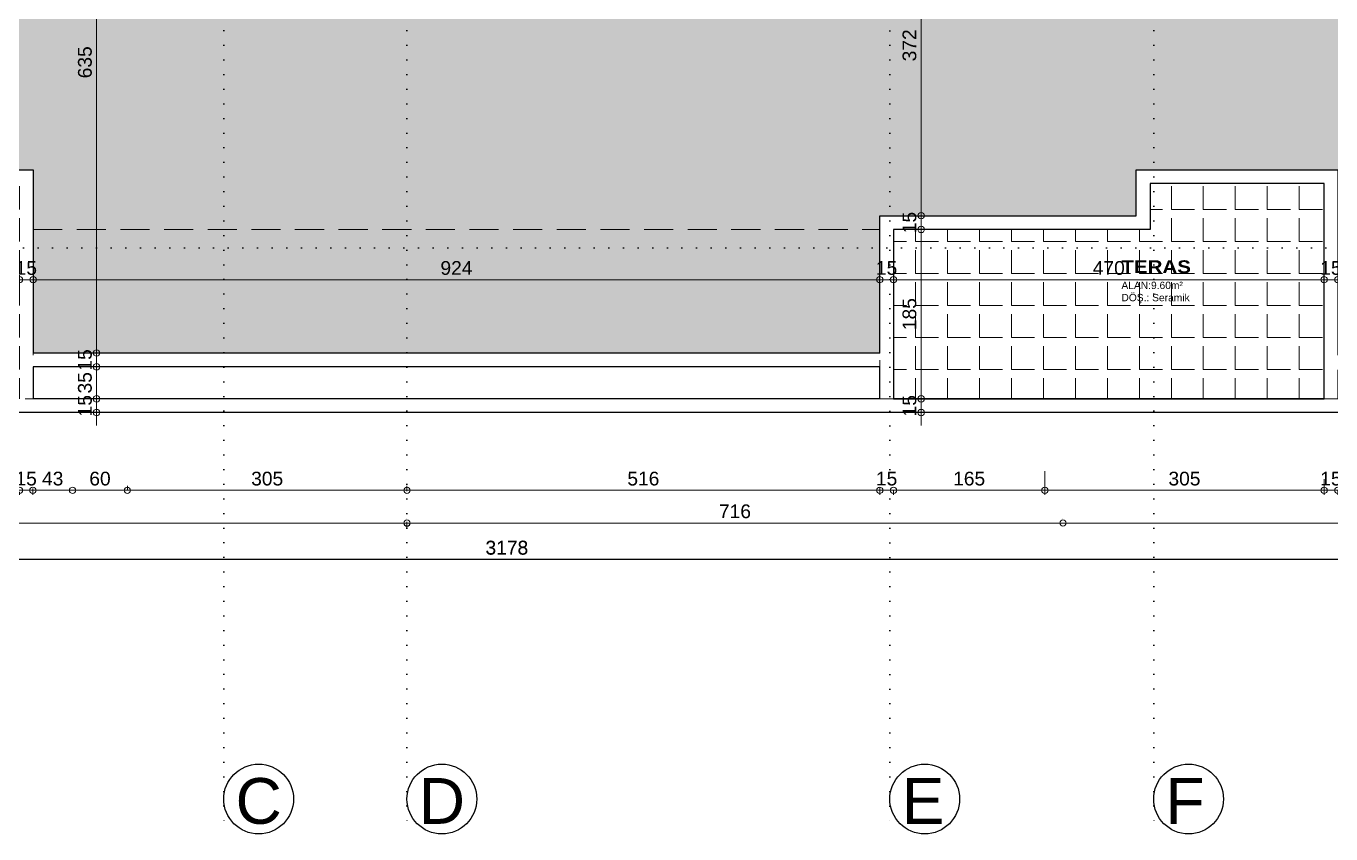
# Model space of a CAD drawing. Header units: millimetres. Extents: x 768 to 14077, y 324 to 18132.
# Drawn here: x 2703 to 4127, y 13515 to 14397 of the extents above; entities that cross this region are included whole.
import ezdxf

# ---------------------------------------------------------------- set-up
doc = ezdxf.new("R2010")
doc.units = ezdxf.units.MM
doc.linetypes.add('DOT2', pattern=[3.175, 0, -3.175])
doc.linetypes.add('HIDDEN', pattern=[9.525, 6.35, -3.175])
doc.layers.add('SEM_AKS', color=161, linetype='Continuous')
for name, color, linetype, lineweight in [('SEM_hidden', 8, 'HIDDEN', 13), ('SEM_IC OLCU', 140, 'Continuous', 13), ('SEM_TARAMA', 253, 'Continuous', 5), ('SEM_TEFRIS', 225, 'Continuous', 9), ('SEM_YAZI2', 53, 'Continuous', 9)]:
    doc.layers.add(name, color=color, linetype=linetype, lineweight=lineweight)
doc.styles.get("Standard").update_dxf_attribs({"font": 'arial.ttf'})
doc.dimstyles.new('1-50-2', dxfattribs={"dimtxt": 15, "dimasz": 7, "dimexe": 5, "dimexo": 5, "dimgap": 5, "dimtad": 1, "dimdec": 0, "dimtxsty": 'Standard', "dimblk": 'ORIGIN', "dimcen": 5, "dimdle": 7, "dimclrd": 256, "dimclre": 256, "dimclrt": 256, "dimadec": 0, "dimazin": 0, "dimtfac": 1, "dimtdec": 0, "dimtix": 1, "dimtmove": 0, "dimatfit": 3, "dimldrblk": 'ORIGIN', "dimfxl": 1, "dimlwd": -1, "dimlwe": -1, "dimarcsym": 0})

# ---------------------------------------------------------------- blocks, each defined once
blk = doc.blocks.new('_Origin')
at = {"color": 0, "linetype": 'ByBlock', "lineweight": -2}
blk.add_line((0, 0), (-1, 0), dxfattribs=at)
blk.add_circle((0, 0), 0.5, dxfattribs=at)
blk = doc.blocks.new('*D345')
at = {"layer": 'Defpoints', "color": 0, "transparency": 16777216}
for p in [(2783.8, 14674.9), (2780, 14039.9), (2780, 14039.9)]:
    blk.add_point(p, dxfattribs=at)
at = {"layer": 'SEM_IC OLCU', "transparency": 16777216}
for p, q in [((2778.8, 14674.9), (2775, 14674.9)), ((2780, 14667.9), (2780, 14046.9))]:
    blk.add_line(p, q, dxfattribs=at)
at = {"layer": 'SEM_IC OLCU', "transparency": 16777216, "xscale": 7, "yscale": 7, "zscale": 7}
for p, rotation in [((2780, 14674.9), 90), ((2780, 14039.9), 270)]:
    blk.add_blockref('_Origin', p, dxfattribs=dict(at, rotation=rotation))
at = {"layer": 'SEM_IC OLCU', "transparency": 16777216, "insert": (2767.3, 14357.4), "char_height": 15, "attachment_point": 5, "rotation": 90}
blk.add_mtext('635', dxfattribs=at)
blk = doc.blocks.new('*D346')
at = {"layer": 'Defpoints', "color": 0, "transparency": 16777216}
for p in [(2780, 14039.9), (2780, 14024.9), (2780, 14024.9)]:
    blk.add_point(p, dxfattribs=at)
at = {"layer": 'SEM_IC OLCU', "transparency": 16777216}
for p, q in [((2780, 14046.9), (2780, 14053.9)), ((2780, 14039.9), (2780, 14024.9)), ((2780, 14017.9), (2780, 14010.9))]:
    blk.add_line(p, q, dxfattribs=at)
at = {"layer": 'SEM_IC OLCU', "transparency": 16777216, "xscale": 7, "yscale": 7, "zscale": 7}
for p, rotation in [((2780, 14039.9), 270), ((2780, 14024.9), 90)]:
    blk.add_blockref('_Origin', p, dxfattribs=dict(at, rotation=rotation))
at = {"layer": 'SEM_IC OLCU', "transparency": 16777216, "insert": (2767.3, 14032.4), "char_height": 15, "attachment_point": 5, "rotation": 90}
blk.add_mtext('15', dxfattribs=at)
blk = doc.blocks.new('*D347')
at = {"layer": 'Defpoints', "color": 0, "transparency": 16777216}
for p in [(2780, 14024.9), (2780, 13989.9), (2780, 13989.9)]:
    blk.add_point(p, dxfattribs=at)
at = {"layer": 'SEM_IC OLCU', "transparency": 16777216}
blk.add_line((2780, 14017.9), (2780, 13996.9), dxfattribs=at)
at = {"layer": 'SEM_IC OLCU', "transparency": 16777216, "xscale": 7, "yscale": 7, "zscale": 7}
for p, rotation in [((2780, 14024.9), 90), ((2780, 13989.9), 270)]:
    blk.add_blockref('_Origin', p, dxfattribs=dict(at, rotation=rotation))
at = {"layer": 'SEM_IC OLCU', "transparency": 16777216, "insert": (2767.3, 14007.4), "char_height": 15, "attachment_point": 5, "rotation": 90}
blk.add_mtext('35', dxfattribs=at)
blk = doc.blocks.new('*D348')
at = {"layer": 'Defpoints', "color": 0, "transparency": 16777216}
for p in [(2780, 13989.9), (2780, 13974.9), (2780, 13974.9)]:
    blk.add_point(p, dxfattribs=at)
at = {"layer": 'SEM_IC OLCU', "transparency": 16777216}
for p, q in [((2780, 13996.9), (2780, 14003.9)), ((2780, 13989.9), (2780, 13974.9)), ((2780, 13967.9), (2780, 13960.9))]:
    blk.add_line(p, q, dxfattribs=at)
at = {"layer": 'SEM_IC OLCU', "transparency": 16777216, "xscale": 7, "yscale": 7, "zscale": 7}
for p, rotation in [((2780, 13989.9), 270), ((2780, 13974.9), 90)]:
    blk.add_blockref('_Origin', p, dxfattribs=dict(at, rotation=rotation))
at = {"layer": 'SEM_IC OLCU', "transparency": 16777216, "insert": (2767.3, 13982.4), "char_height": 15, "attachment_point": 5, "rotation": 90}
blk.add_mtext('15', dxfattribs=at)
blk = doc.blocks.new('*D355')
at = {"layer": 'Defpoints', "color": 0, "transparency": 16777216}
for p in [(3680, 14561.9), (3680, 14189.9), (3680, 14189.9)]:
    blk.add_point(p, dxfattribs=at)
at = {"layer": 'SEM_IC OLCU', "transparency": 16777216}
blk.add_line((3680, 14554.9), (3680, 14196.9), dxfattribs=at)
at = {"layer": 'SEM_IC OLCU', "transparency": 16777216, "xscale": 7, "yscale": 7, "zscale": 7}
for p, rotation in [((3680, 14561.9), 90), ((3680, 14189.9), 270)]:
    blk.add_blockref('_Origin', p, dxfattribs=dict(at, rotation=rotation))
at = {"layer": 'SEM_IC OLCU', "transparency": 16777216, "insert": (3667.3, 14375.9), "char_height": 15, "attachment_point": 5, "rotation": 90}
blk.add_mtext('372', dxfattribs=at)
blk = doc.blocks.new('*D356')
at = {"layer": 'Defpoints', "color": 0, "transparency": 16777216}
for p in [(3680, 14189.9), (3680, 14174.9), (3680, 14174.9)]:
    blk.add_point(p, dxfattribs=at)
at = {"layer": 'SEM_IC OLCU', "transparency": 16777216}
for p, q in [((3680, 14196.9), (3680, 14203.9)), ((3680, 14189.9), (3680, 14174.9)), ((3680, 14167.9), (3680, 14160.9))]:
    blk.add_line(p, q, dxfattribs=at)
at = {"layer": 'SEM_IC OLCU', "transparency": 16777216, "xscale": 7, "yscale": 7, "zscale": 7}
for p, rotation in [((3680, 14189.9), 270), ((3680, 14174.9), 90)]:
    blk.add_blockref('_Origin', p, dxfattribs=dict(at, rotation=rotation))
at = {"layer": 'SEM_IC OLCU', "transparency": 16777216, "insert": (3667.3, 14182.4), "char_height": 15, "attachment_point": 5, "rotation": 90}
blk.add_mtext('15', dxfattribs=at)
blk = doc.blocks.new('*D357')
at = {"layer": 'Defpoints', "color": 0, "transparency": 16777216}
for p in [(3680, 14174.9), (3680, 13989.9), (3690, 13989.9)]:
    blk.add_point(p, dxfattribs=at)
at = {"layer": 'SEM_IC OLCU', "transparency": 16777216}
for p, q in [((3680, 14167.9), (3680, 13996.9)), ((3685, 13989.9), (3675, 13989.9))]:
    blk.add_line(p, q, dxfattribs=at)
at = {"layer": 'SEM_IC OLCU', "transparency": 16777216, "xscale": 7, "yscale": 7, "zscale": 7}
for p, rotation in [((3680, 14174.9), 90), ((3680, 13989.9), 270)]:
    blk.add_blockref('_Origin', p, dxfattribs=dict(at, rotation=rotation))
at = {"layer": 'SEM_IC OLCU', "transparency": 16777216, "insert": (3667.3, 14082.4), "char_height": 15, "attachment_point": 5, "rotation": 90}
blk.add_mtext('185', dxfattribs=at)
blk = doc.blocks.new('*D358')
at = {"layer": 'Defpoints', "color": 0, "transparency": 16777216}
for p in [(3690, 13989.9), (3680, 13974.9), (3680, 13974.9)]:
    blk.add_point(p, dxfattribs=at)
at = {"layer": 'SEM_IC OLCU', "transparency": 16777216}
for p, q in [((3680, 13996.9), (3680, 14003.9)), ((3685, 13989.9), (3675, 13989.9)), ((3680, 13989.9), (3680, 13974.9)), ((3680, 13967.9), (3680, 13960.9))]:
    blk.add_line(p, q, dxfattribs=at)
at = {"layer": 'SEM_IC OLCU', "transparency": 16777216, "xscale": 7, "yscale": 7, "zscale": 7}
for p, rotation in [((3680, 13989.9), 270), ((3680, 13974.9), 90)]:
    blk.add_blockref('_Origin', p, dxfattribs=dict(at, rotation=rotation))
at = {"layer": 'SEM_IC OLCU', "transparency": 16777216, "insert": (3667.3, 13982.4), "char_height": 15, "attachment_point": 5, "rotation": 90}
blk.add_mtext('15', dxfattribs=at)
blk = doc.blocks.new('*D378')
at = {"layer": 'Defpoints', "color": 0, "transparency": 16777216}
for p in [(2710.8, 14120), (2695.8, 14107.9), (2710.8, 14107.4)]:
    blk.add_point(p, dxfattribs=at)
at = {"layer": 'SEM_IC OLCU', "transparency": 16777216}
for p, q in [((2688.8, 14120), (2681.8, 14120)), ((2695.8, 14112.9), (2695.8, 14125)), ((2695.8, 14120), (2710.8, 14120)), ((2710.8, 14112.4), (2710.8, 14125)), ((2717.8, 14120), (2724.8, 14120))]:
    blk.add_line(p, q, dxfattribs=at)
at = {"layer": 'SEM_IC OLCU', "transparency": 16777216, "xscale": 7, "yscale": 7, "zscale": 7}
blk.add_blockref('_Origin', (2695.8, 14120), dxfattribs=at)
at = {"layer": 'SEM_IC OLCU', "transparency": 16777216, "xscale": 7, "yscale": 7, "zscale": 7, "rotation": 180}
blk.add_blockref('_Origin', (2710.8, 14120), dxfattribs=at)
at = {"layer": 'SEM_IC OLCU', "transparency": 16777216, "insert": (2703.3, 14132.7), "char_height": 15, "attachment_point": 5}
blk.add_mtext('15', dxfattribs=at)
blk = doc.blocks.new('*D379')
at = {"layer": 'Defpoints', "color": 0, "transparency": 16777216}
for p in [(3634.8, 14120), (2710.8, 14107.4), (3634.8, 14039.9)]:
    blk.add_point(p, dxfattribs=at)
at = {"layer": 'SEM_IC OLCU', "transparency": 16777216}
for p, q in [((2710.8, 14112.4), (2710.8, 14125)), ((2717.8, 14120), (3627.8, 14120)), ((3634.8, 14044.9), (3634.8, 14125))]:
    blk.add_line(p, q, dxfattribs=at)
at = {"layer": 'SEM_IC OLCU', "transparency": 16777216, "xscale": 7, "yscale": 7, "zscale": 7, "rotation": 180}
blk.add_blockref('_Origin', (2710.8, 14120), dxfattribs=at)
at = {"layer": 'SEM_IC OLCU', "transparency": 16777216, "xscale": 7, "yscale": 7, "zscale": 7}
blk.add_blockref('_Origin', (3634.8, 14120), dxfattribs=at)
at = {"layer": 'SEM_IC OLCU', "transparency": 16777216, "insert": (3172.8, 14132.7), "char_height": 15, "attachment_point": 5}
blk.add_mtext('924', dxfattribs=at)
blk = doc.blocks.new('*D380')
at = {"layer": 'Defpoints', "color": 0, "transparency": 16777216}
for p in [(3649.8, 14120), (3649.8, 14082.4), (3634.8, 14039.9)]:
    blk.add_point(p, dxfattribs=at)
at = {"layer": 'SEM_IC OLCU', "transparency": 16777216}
for p, q in [((3627.8, 14120), (3620.8, 14120)), ((3634.8, 14044.9), (3634.8, 14125)), ((3634.8, 14120), (3649.8, 14120)), ((3649.8, 14087.4), (3649.8, 14125)), ((3656.8, 14120), (3663.8, 14120))]:
    blk.add_line(p, q, dxfattribs=at)
at = {"layer": 'SEM_IC OLCU', "transparency": 16777216, "xscale": 7, "yscale": 7, "zscale": 7}
blk.add_blockref('_Origin', (3634.8, 14120), dxfattribs=at)
at = {"layer": 'SEM_IC OLCU', "transparency": 16777216, "xscale": 7, "yscale": 7, "zscale": 7, "rotation": 180}
blk.add_blockref('_Origin', (3649.8, 14120), dxfattribs=at)
at = {"layer": 'SEM_IC OLCU', "transparency": 16777216, "insert": (3642.3, 14132.7), "char_height": 15, "attachment_point": 5}
blk.add_mtext('15', dxfattribs=at)
blk = doc.blocks.new('*D381')
at = {"layer": 'Defpoints', "color": 0, "transparency": 16777216}
for p in [(4119.8, 14120), (3649.8, 14082.4), (4119.8, 14080)]:
    blk.add_point(p, dxfattribs=at)
at = {"layer": 'SEM_IC OLCU', "transparency": 16777216}
for p, q in [((3649.8, 14087.4), (3649.8, 14125)), ((3656.8, 14120), (4112.8, 14120)), ((4119.8, 14085), (4119.8, 14125))]:
    blk.add_line(p, q, dxfattribs=at)
at = {"layer": 'SEM_IC OLCU', "transparency": 16777216, "xscale": 7, "yscale": 7, "zscale": 7, "rotation": 180}
blk.add_blockref('_Origin', (3649.8, 14120), dxfattribs=at)
at = {"layer": 'SEM_IC OLCU', "transparency": 16777216, "xscale": 7, "yscale": 7, "zscale": 7}
blk.add_blockref('_Origin', (4119.8, 14120), dxfattribs=at)
at = {"layer": 'SEM_IC OLCU', "transparency": 16777216, "insert": (3884.8, 14132.7), "char_height": 15, "attachment_point": 5}
blk.add_mtext('470', dxfattribs=at)
blk = doc.blocks.new('*D382')
at = {"layer": 'Defpoints', "color": 0, "transparency": 16777216}
for p in [(4134.8, 14120), (4134.8, 14107.4), (4119.8, 14080)]:
    blk.add_point(p, dxfattribs=at)
at = {"layer": 'SEM_IC OLCU', "transparency": 16777216}
for p, q in [((4112.8, 14120), (4105.8, 14120)), ((4119.8, 14085), (4119.8, 14125)), ((4119.8, 14120), (4134.8, 14120)), ((4134.8, 14112.4), (4134.8, 14125)), ((4141.8, 14120), (4148.8, 14120))]:
    blk.add_line(p, q, dxfattribs=at)
at = {"layer": 'SEM_IC OLCU', "transparency": 16777216, "xscale": 7, "yscale": 7, "zscale": 7}
blk.add_blockref('_Origin', (4119.8, 14120), dxfattribs=at)
at = {"layer": 'SEM_IC OLCU', "transparency": 16777216, "xscale": 7, "yscale": 7, "zscale": 7, "rotation": 180}
blk.add_blockref('_Origin', (4134.8, 14120), dxfattribs=at)
at = {"layer": 'SEM_IC OLCU', "transparency": 16777216, "insert": (4127.3, 14132.7), "char_height": 15, "attachment_point": 5}
blk.add_mtext('15', dxfattribs=at)
blk = doc.blocks.new('*D391')
at = {"layer": 'Defpoints', "color": 0, "transparency": 16777216}
for p in [(2695.8, 13893.2), (2710.4, 13897), (2710.4, 13890)]:
    blk.add_point(p, dxfattribs=at)
at = {"layer": 'SEM_IC OLCU', "transparency": 16777216}
for p, q in [((2688.8, 13890), (2681.8, 13890)), ((2695.8, 13890), (2710.4, 13890)), ((2695.8, 13888.2), (2695.8, 13885)), ((2710.4, 13892), (2710.4, 13885)), ((2717.4, 13890), (2724.4, 13890))]:
    blk.add_line(p, q, dxfattribs=at)
at = {"layer": 'SEM_IC OLCU', "transparency": 16777216, "xscale": 7, "yscale": 7, "zscale": 7}
blk.add_blockref('_Origin', (2695.8, 13890), dxfattribs=at)
at = {"layer": 'SEM_IC OLCU', "transparency": 16777216, "xscale": 7, "yscale": 7, "zscale": 7, "rotation": 180}
blk.add_blockref('_Origin', (2710.4, 13890), dxfattribs=at)
at = {"layer": 'SEM_IC OLCU', "transparency": 16777216, "insert": (2703.1, 13902.7), "char_height": 15, "attachment_point": 5}
blk.add_mtext('15', dxfattribs=at)
blk = doc.blocks.new('*D392')
at = {"layer": 'Defpoints', "color": 0, "transparency": 16777216}
for p in [(2710.4, 13897), (2753.8, 13890), (2753.8, 13890)]:
    blk.add_point(p, dxfattribs=at)
at = {"layer": 'SEM_IC OLCU', "transparency": 16777216}
for p, q in [((2710.4, 13892), (2710.4, 13885)), ((2717.4, 13890), (2746.8, 13890))]:
    blk.add_line(p, q, dxfattribs=at)
at = {"layer": 'SEM_IC OLCU', "transparency": 16777216, "xscale": 7, "yscale": 7, "zscale": 7, "rotation": 180}
blk.add_blockref('_Origin', (2710.4, 13890), dxfattribs=at)
at = {"layer": 'SEM_IC OLCU', "transparency": 16777216, "xscale": 7, "yscale": 7, "zscale": 7}
blk.add_blockref('_Origin', (2753.8, 13890), dxfattribs=at)
at = {"layer": 'SEM_IC OLCU', "transparency": 16777216, "insert": (2732.1, 13902.7), "char_height": 15, "attachment_point": 5}
blk.add_mtext('43', dxfattribs=at)
blk = doc.blocks.new('*D393')
at = {"layer": 'Defpoints', "color": 0, "transparency": 16777216}
for p in [(2753.8, 13890), (2813.6, 13890), (2813.6, 13885.9)]:
    blk.add_point(p, dxfattribs=at)
at = {"layer": 'SEM_IC OLCU', "transparency": 16777216}
for p, q in [((2760.8, 13890), (2806.6, 13890)), ((2813.6, 13890.9), (2813.6, 13895))]:
    blk.add_line(p, q, dxfattribs=at)
at = {"layer": 'SEM_IC OLCU', "transparency": 16777216, "xscale": 7, "yscale": 7, "zscale": 7, "rotation": 180}
blk.add_blockref('_Origin', (2753.8, 13890), dxfattribs=at)
at = {"layer": 'SEM_IC OLCU', "transparency": 16777216, "xscale": 7, "yscale": 7, "zscale": 7}
blk.add_blockref('_Origin', (2813.6, 13890), dxfattribs=at)
at = {"layer": 'SEM_IC OLCU', "transparency": 16777216, "insert": (2783.7, 13902.7), "char_height": 15, "attachment_point": 5}
blk.add_mtext('60', dxfattribs=at)
blk = doc.blocks.new('*D394')
at = {"layer": 'Defpoints', "color": 0, "transparency": 16777216}
for p in [(2813.6, 13885.9), (3118.8, 13890), (3118.8, 13884.2)]:
    blk.add_point(p, dxfattribs=at)
at = {"layer": 'SEM_IC OLCU', "transparency": 16777216}
for p, q in [((2813.6, 13890.9), (2813.6, 13895)), ((2820.6, 13890), (3111.8, 13890)), ((3118.8, 13889.2), (3118.8, 13895))]:
    blk.add_line(p, q, dxfattribs=at)
at = {"layer": 'SEM_IC OLCU', "transparency": 16777216, "xscale": 7, "yscale": 7, "zscale": 7, "rotation": 180}
blk.add_blockref('_Origin', (2813.6, 13890), dxfattribs=at)
at = {"layer": 'SEM_IC OLCU', "transparency": 16777216, "xscale": 7, "yscale": 7, "zscale": 7}
blk.add_blockref('_Origin', (3118.8, 13890), dxfattribs=at)
at = {"layer": 'SEM_IC OLCU', "transparency": 16777216, "insert": (2966.2, 13902.7), "char_height": 15, "attachment_point": 5}
blk.add_mtext('305', dxfattribs=at)
blk = doc.blocks.new('*D395')
at = {"layer": 'Defpoints', "color": 0, "transparency": 16777216}
for p in [(3634.8, 13897.7), (3634.8, 13890), (3118.8, 13884.2)]:
    blk.add_point(p, dxfattribs=at)
at = {"layer": 'SEM_IC OLCU', "transparency": 16777216}
for p, q in [((3118.8, 13889.2), (3118.8, 13895)), ((3125.8, 13890), (3627.8, 13890)), ((3634.8, 13892.7), (3634.8, 13885))]:
    blk.add_line(p, q, dxfattribs=at)
at = {"layer": 'SEM_IC OLCU', "transparency": 16777216, "xscale": 7, "yscale": 7, "zscale": 7, "rotation": 180}
blk.add_blockref('_Origin', (3118.8, 13890), dxfattribs=at)
at = {"layer": 'SEM_IC OLCU', "transparency": 16777216, "xscale": 7, "yscale": 7, "zscale": 7}
blk.add_blockref('_Origin', (3634.8, 13890), dxfattribs=at)
at = {"layer": 'SEM_IC OLCU', "transparency": 16777216, "insert": (3376.8, 13902.7), "char_height": 15, "attachment_point": 5}
blk.add_mtext('516', dxfattribs=at)
blk = doc.blocks.new('*D396')
at = {"layer": 'Defpoints', "color": 0, "transparency": 16777216}
for p in [(3634.8, 13897.7), (3649.8, 13895), (3649.8, 13890)]:
    blk.add_point(p, dxfattribs=at)
at = {"layer": 'SEM_IC OLCU', "transparency": 16777216}
for p, q in [((3627.8, 13890), (3620.8, 13890)), ((3634.8, 13892.7), (3634.8, 13885)), ((3634.8, 13890), (3649.8, 13890)), ((3649.8, 13890), (3649.8, 13885)), ((3656.8, 13890), (3663.8, 13890))]:
    blk.add_line(p, q, dxfattribs=at)
at = {"layer": 'SEM_IC OLCU', "transparency": 16777216, "xscale": 7, "yscale": 7, "zscale": 7}
blk.add_blockref('_Origin', (3634.8, 13890), dxfattribs=at)
at = {"layer": 'SEM_IC OLCU', "transparency": 16777216, "xscale": 7, "yscale": 7, "zscale": 7, "rotation": 180}
blk.add_blockref('_Origin', (3649.8, 13890), dxfattribs=at)
at = {"layer": 'SEM_IC OLCU', "transparency": 16777216, "insert": (3642.3, 13902.7), "char_height": 15, "attachment_point": 5}
blk.add_mtext('15', dxfattribs=at)
blk = doc.blocks.new('*D397')
at = {"layer": 'Defpoints', "color": 0, "transparency": 16777216}
for p in [(3815, 13915.9), (3649.8, 13895), (3815, 13890)]:
    blk.add_point(p, dxfattribs=at)
at = {"layer": 'SEM_IC OLCU', "transparency": 16777216}
for p, q in [((3815, 13910.9), (3815, 13885)), ((3649.8, 13890), (3649.8, 13885)), ((3656.8, 13890), (3808, 13890))]:
    blk.add_line(p, q, dxfattribs=at)
at = {"layer": 'SEM_IC OLCU', "transparency": 16777216, "xscale": 7, "yscale": 7, "zscale": 7, "rotation": 180}
blk.add_blockref('_Origin', (3649.8, 13890), dxfattribs=at)
at = {"layer": 'SEM_IC OLCU', "transparency": 16777216, "xscale": 7, "yscale": 7, "zscale": 7}
blk.add_blockref('_Origin', (3815, 13890), dxfattribs=at)
at = {"layer": 'SEM_IC OLCU', "transparency": 16777216, "insert": (3732.4, 13902.7), "char_height": 15, "attachment_point": 5}
blk.add_mtext('165', dxfattribs=at)
blk = doc.blocks.new('*D398')
at = {"layer": 'Defpoints', "color": 0, "transparency": 16777216}
for p in [(3815, 13915.9), (4119.8, 13907.3), (4119.8, 13890)]:
    blk.add_point(p, dxfattribs=at)
at = {"layer": 'SEM_IC OLCU', "transparency": 16777216}
for p, q in [((3815, 13910.9), (3815, 13885)), ((4119.8, 13902.3), (4119.8, 13885)), ((3822, 13890), (4112.8, 13890))]:
    blk.add_line(p, q, dxfattribs=at)
at = {"layer": 'SEM_IC OLCU', "transparency": 16777216, "xscale": 7, "yscale": 7, "zscale": 7, "rotation": 180}
blk.add_blockref('_Origin', (3815, 13890), dxfattribs=at)
at = {"layer": 'SEM_IC OLCU', "transparency": 16777216, "xscale": 7, "yscale": 7, "zscale": 7}
blk.add_blockref('_Origin', (4119.8, 13890), dxfattribs=at)
at = {"layer": 'SEM_IC OLCU', "transparency": 16777216, "insert": (3967.4, 13902.7), "char_height": 15, "attachment_point": 5}
blk.add_mtext('305', dxfattribs=at)
blk = doc.blocks.new('*D399')
at = {"layer": 'Defpoints', "color": 0, "transparency": 16777216}
for p in [(4119.8, 13907.3), (4134.8, 13895), (4134.8, 13890)]:
    blk.add_point(p, dxfattribs=at)
at = {"layer": 'SEM_IC OLCU', "transparency": 16777216}
for p, q in [((4119.8, 13902.3), (4119.8, 13885)), ((4112.8, 13890), (4105.8, 13890)), ((4119.8, 13890), (4134.8, 13890)), ((4134.8, 13890), (4134.8, 13885)), ((4141.8, 13890), (4148.8, 13890))]:
    blk.add_line(p, q, dxfattribs=at)
at = {"layer": 'SEM_IC OLCU', "transparency": 16777216, "xscale": 7, "yscale": 7, "zscale": 7}
blk.add_blockref('_Origin', (4119.8, 13890), dxfattribs=at)
at = {"layer": 'SEM_IC OLCU', "transparency": 16777216, "xscale": 7, "yscale": 7, "zscale": 7, "rotation": 180}
blk.add_blockref('_Origin', (4134.8, 13890), dxfattribs=at)
at = {"layer": 'SEM_IC OLCU', "transparency": 16777216, "insert": (4127.3, 13902.7), "char_height": 15, "attachment_point": 5}
blk.add_mtext('15', dxfattribs=at)
blk = doc.blocks.new('*D404')
at = {"layer": 'Defpoints', "color": 0, "transparency": 16777216}
for p in [(1638.8, 13860.7), (3118.8, 13860.7), (3118.8, 13854.1)]:
    blk.add_point(p, dxfattribs=at)
at = {"layer": 'SEM_IC OLCU', "transparency": 16777216}
for p, q in [((1638.8, 13855.7), (1638.8, 13849.1)), ((1645.8, 13854.1), (3111.8, 13854.1)), ((3118.8, 13855.7), (3118.8, 13849.1))]:
    blk.add_line(p, q, dxfattribs=at)
at = {"layer": 'SEM_IC OLCU', "transparency": 16777216, "xscale": 7, "yscale": 7, "zscale": 7, "rotation": 180}
blk.add_blockref('_Origin', (1638.8, 13854.1), dxfattribs=at)
at = {"layer": 'SEM_IC OLCU', "transparency": 16777216, "xscale": 7, "yscale": 7, "zscale": 7}
blk.add_blockref('_Origin', (3118.8, 13854.1), dxfattribs=at)
at = {"layer": 'SEM_IC OLCU', "transparency": 16777216, "insert": (2378.8, 13866.8), "char_height": 15, "attachment_point": 5}
blk.add_mtext('1480', dxfattribs=at)
blk = doc.blocks.new('*D405')
at = {"layer": 'Defpoints', "color": 0, "transparency": 16777216}
for p in [(3118.8, 13854.1), (3834.8, 13854.3), (3834.8, 13854.1)]:
    blk.add_point(p, dxfattribs=at)
at = {"layer": 'SEM_IC OLCU', "transparency": 16777216}
for p, q in [((3118.8, 13859.1), (3118.8, 13859.3)), ((3834.8, 13859.1), (3834.8, 13859.3)), ((3125.8, 13854.3), (3827.8, 13854.3))]:
    blk.add_line(p, q, dxfattribs=at)
at = {"layer": 'SEM_IC OLCU', "transparency": 16777216, "xscale": 7, "yscale": 7, "zscale": 7, "rotation": 180}
blk.add_blockref('_Origin', (3118.8, 13854.3), dxfattribs=at)
at = {"layer": 'SEM_IC OLCU', "transparency": 16777216, "xscale": 7, "yscale": 7, "zscale": 7}
blk.add_blockref('_Origin', (3834.8, 13854.3), dxfattribs=at)
at = {"layer": 'SEM_IC OLCU', "transparency": 16777216, "insert": (3476.8, 13867), "char_height": 15, "attachment_point": 5}
blk.add_mtext('716', dxfattribs=at)
blk = doc.blocks.new('*D406')
at = {"layer": 'Defpoints', "color": 0, "transparency": 16777216}
for p in [(3834.8, 13854.1), (4816.8, 13854.3), (4816.8, 13852.5)]:
    blk.add_point(p, dxfattribs=at)
at = {"layer": 'SEM_IC OLCU', "transparency": 16777216}
for p, q in [((3834.8, 13859.1), (3834.8, 13859.3)), ((4816.8, 13857.5), (4816.8, 13859.3)), ((3841.8, 13854.3), (4809.8, 13854.3))]:
    blk.add_line(p, q, dxfattribs=at)
at = {"layer": 'SEM_IC OLCU', "transparency": 16777216, "xscale": 7, "yscale": 7, "zscale": 7, "rotation": 180}
blk.add_blockref('_Origin', (3834.8, 13854.3), dxfattribs=at)
at = {"layer": 'SEM_IC OLCU', "transparency": 16777216, "xscale": 7, "yscale": 7, "zscale": 7}
blk.add_blockref('_Origin', (4816.8, 13854.3), dxfattribs=at)
at = {"layer": 'SEM_IC OLCU', "transparency": 16777216, "insert": (4325.8, 13867), "char_height": 15, "attachment_point": 5}
blk.add_mtext('982', dxfattribs=at)
blk = doc.blocks.new('*D407')
at = {"layer": 'Defpoints', "color": 0, "transparency": 16777216}
for p in [(4816.8, 13814.7), (1638.8, 13802.6), (4816.8, 13802.6)]:
    blk.add_point(p, dxfattribs=at)
at = {"layer": 'SEM_IC OLCU', "transparency": 16777216}
for p, q in [((1638.8, 13807.6), (1638.8, 13819.7)), ((1645.8, 13814.7), (4809.8, 13814.7)), ((4816.8, 13807.6), (4816.8, 13819.7))]:
    blk.add_line(p, q, dxfattribs=at)
at = {"layer": 'SEM_IC OLCU', "transparency": 16777216, "xscale": 7, "yscale": 7, "zscale": 7, "rotation": 180}
blk.add_blockref('_Origin', (1638.8, 13814.7), dxfattribs=at)
at = {"layer": 'SEM_IC OLCU', "transparency": 16777216, "xscale": 7, "yscale": 7, "zscale": 7}
blk.add_blockref('_Origin', (4816.8, 13814.7), dxfattribs=at)
at = {"layer": 'SEM_IC OLCU', "transparency": 16777216, "insert": (3227.8, 13827.4), "char_height": 15, "attachment_point": 5}
blk.add_mtext('3178', dxfattribs=at)
blk = doc.blocks.new('*D410')
at = {"layer": 'Defpoints', "color": 0, "transparency": 16777216}
for p in [(1638.8, 13826.5), (4816.8, 13826.5), (4816.8, 13814.4)]:
    blk.add_point(p, dxfattribs=at)
at = {"layer": 'SEM_IC OLCU', "transparency": 16777216}
for p, q in [((1638.8, 13821.5), (1638.8, 13809.4)), ((4816.8, 13821.5), (4816.8, 13809.4)), ((1645.8, 13814.4), (4809.8, 13814.4))]:
    blk.add_line(p, q, dxfattribs=at)
at = {"layer": 'SEM_IC OLCU', "transparency": 16777216, "xscale": 7, "yscale": 7, "zscale": 7, "rotation": 180}
blk.add_blockref('_Origin', (1638.8, 13814.4), dxfattribs=at)
at = {"layer": 'SEM_IC OLCU', "transparency": 16777216, "xscale": 7, "yscale": 7, "zscale": 7}
blk.add_blockref('_Origin', (4816.8, 13814.4), dxfattribs=at)
at = {"layer": 'SEM_IC OLCU', "transparency": 16777216, "insert": (3227.8, 13827.1), "char_height": 15, "attachment_point": 5}
blk.add_mtext('3178', dxfattribs=at)

msp = doc.modelspace()

# ---------------------------------------------------------------- hatches: boundary and pattern name
at = {"layer": 'SEM_TARAMA'}
h = msp.add_hatch(dxfattribs=at)
h.set_pattern_fill('ANGLE', color=256, scale=5)
h.set_pattern_definition([(0, (6.533, 855.255), (0, 34.925), [25.4, -9.525]), (90, (6.533, 855.255), (-34.925, 2e-15), [25.4, -9.525])])
h.paths.add_polyline_path([(2695.8, 15404.9), (2225.8, 15404.9), (2225.8, 15219.9), (2505.8, 15219.9), (2505.8, 15184.9), (2695.8, 15184.9)])
h.paths.add_polyline_path([(2695.8, 14225.9), (2505.8, 14225.9), (2505.8, 14174.9), (2225.8, 14174.9), (2225.8, 13989.9), (2695.8, 13989.9)])
h.paths.add_polyline_path([(4119.8, 14224.9), (3929.8, 14224.9), (3929.8, 14174.9), (3649.8, 14174.9), (3649.8, 13989.9), (4119.8, 13989.9)])
h.paths.add_polyline_path([(4119.8, 15404.9), (3649.8, 15404.9), (3649.8, 15219.9), (3929.8, 15219.9), (3929.8, 15169.9), (4119.8, 15169.9)])
at = {"layer": 'SEM_TEFRIS'}
h = msp.add_hatch(dxfattribs=at)
h.set_pattern_fill('AR-RSHKE', color=256, scale=0.1)
h.set_pattern_definition([(0, (6.533, 855.255), (64.77, 30.48), [15.24, -12.7, 17.78, -7.62, 22.86, -10.16]), (0, (21.773, 856.525), (64.77, 30.48), [12.7, -48.26, 10.16, -15.24]), (0, (52.253, 853.35), (64.77, 30.48), [7.62, -78.74]), (90, (6.533, 855.255), (-21.59, 30.48), [29.21, -92.71]), (90, (21.773, 855.255), (-21.59, 30.48), [28.575, -93.345]), (90, (34.473, 855.255), (-21.59, 30.48), [26.67, -95.25]), (90, (52.253, 853.35), (-21.59, 30.48), [29.21, -92.71]), (90, (59.873, 853.35), (-21.59, 30.48), [29.21, -92.71]), (90, (82.733, 855.255), (-21.59, 30.48), [27.94, -93.98])])
h.paths.add_polyline_path([(4751.8, 15354.9), (4134.8, 15354.9), (4134.8, 15154.9), (3914.8, 15154.9), (3914.8, 15199.9), (3634.8, 15199.9), (3634.8, 15354.9), (2710.8, 15354.9), (2710.8, 15169.9), (2490.8, 15169.9), (2490.8, 15204.9), (2210.8, 15204.9), (2210.8, 15354.9), (1703.8, 15354.9), (2361.3, 14697.4), (2753.8, 14697.4), (2753.8, 14734.9), (2813.8, 14734.9), (2813.8, 14697.4), (3118.8, 14697.4), (3118.8, 14847.9), (3834.8, 14847.9), (3834.8, 14697.4), (3923.8, 14697.4), (3923.8, 14734.9), (3983.8, 14734.9), (3983.8, 14697.4), (4094.3, 14697.4)])
h.paths.add_polyline_path([(4751.8, 15354.9), (4094.3, 14697.4), (4751.8, 14039.9)])
h.paths.add_polyline_path([(4094.3, 14697.4), (3983.8, 14697.4), (3983.8, 14674.9), (3923.8, 14674.9), (3923.8, 14697.4), (3834.8, 14697.4), (3834.8, 14561.9), (3118.8, 14561.9), (3118.8, 14697.4), (2813.8, 14697.4), (2813.8, 14674.9), (2753.8, 14674.9), (2753.8, 14697.4), (2361.3, 14697.4), (1703.8, 14039.9), (2210.8, 14039.9), (2210.8, 14189.9), (2490.8, 14189.9), (2490.8, 14239.9), (2710.8, 14239.9), (2710.8, 14039.9), (3634.8, 14039.9), (3634.8, 14189.9), (3914.8, 14189.9), (3914.8, 14239.9), (4134.8, 14239.9), (4134.8, 14039.9), (4751.8, 14039.9)])
h.paths.add_polyline_path([(2361.3, 14697.4), (1703.8, 15354.9), (1703.8, 14039.9)])
h = msp.add_hatch(dxfattribs=at)
h.set_pattern_fill('AR-RSHKE', color=256, scale=0.1, angle=90)
h.set_pattern_definition([(90, (6.533, 855.255), (-30.48, 64.77), [15.24, -12.7, 17.78, -7.62, 22.86, -10.16]), (90, (5.263, 870.495), (-30.48, 64.77), [12.7, -48.26, 10.16, -15.24]), (90, (8.438, 900.975), (-30.48, 64.77), [7.62, -78.74]), (180, (6.533, 855.255), (-30.48, -21.59), [29.21, -92.71]), (180, (6.533, 870.495), (-30.48, -21.59), [28.575, -93.345]), (180, (6.533, 883.195), (-30.48, -21.59), [26.67, -95.25]), (180, (8.438, 900.975), (-30.48, -21.59), [29.21, -92.71]), (180, (8.438, 908.595), (-30.48, -21.59), [29.21, -92.71]), (180, (6.533, 931.455), (-30.48, -21.59), [27.94, -93.98])])
h.paths.add_polyline_path([(1838.8, 14461.9), (1838.8, 14569.9), (1838.8, 14581.9), (1703.8, 14581.9), (1703.8, 14461.9)])
h.paths.add_polyline_path([(1994.8, 14039.9), (2114.8, 14039.9), (2114.8, 14174.9), (1994.8, 14174.9)])
h.paths.add_polyline_path([(1838.8, 14827.9), (1838.8, 14947.9), (1703.8, 14947.9), (1703.8, 14827.9)])
h.paths.add_polyline_path([(2925.8, 14174.9), (2805.8, 14174.9), (2805.8, 14039.9), (2925.8, 14039.9)])
h.paths.add_polyline_path([(3318.8, 14174.9), (3198.8, 14174.9), (3198.8, 14039.9), (3318.8, 14039.9)])
h.paths.add_polyline_path([(4442.8, 14039.9), (4442.8, 14174.9), (4322.8, 14174.9), (4322.8, 14039.9)])
h.paths.add_polyline_path([(4751.8, 14461.9), (4751.8, 14581.9), (4616.8, 14581.9), (4616.8, 14461.9)])
h.paths.add_polyline_path([(4616.8, 14827.9), (4751.8, 14827.9), (4751.8, 14947.9), (4616.8, 14947.9)])
h.paths.add_polyline_path([(4442.8, 15219.9), (4442.8, 15354.9), (4322.8, 15354.9), (4322.8, 15219.9)])
h.paths.add_polyline_path([(3318.8, 15219.9), (3318.8, 15354.9), (3198.8, 15354.9), (3198.8, 15219.9)])
h.paths.add_polyline_path([(2805.8, 15219.9), (2925.8, 15219.9), (2925.8, 15354.9), (2805.8, 15354.9)])
h.paths.add_polyline_path([(1994.8, 15219.9), (2114.8, 15219.9), (2114.8, 15354.9), (1994.8, 15354.9)])

# ---------------------------------------------------------------- linework, layer by layer
msp.add_lwpolyline([(1638.8, 15419.9), (4816.8, 15419.9), (4816.8, 13974.9), (1638.8, 13974.9)], close=True)
for points in [[(2210.8, 14039.9), (2210.8, 14189.9), (2490.8, 14189.9), (2490.8, 14239.9), (2710.8, 14239.9), (2710.8, 14039.9)], [(3634.8, 14039.9), (3634.8, 14189.9), (3914.8, 14189.9), (3914.8, 14239.9), (4134.8, 14239.9), (4134.8, 14039.9)], [(3649.8, 13989.9), (4119.8, 13989.9), (4119.8, 14224.9), (3929.8, 14224.9), (3929.8, 14174.9), (3649.8, 14174.9), (3649.8, 13989.9)], [(3634.8, 14039.9), (2710.8, 14039.9)], [(3634.8, 14024.9), (2710.8, 14024.9)], [(2710.8, 14024.9), (2710.8, 13989.9)], [(3634.8, 13989.9), (3634.8, 14024.9)], [(3634.8, 13989.9), (2710.8, 13989.9)], [(4119.8, 13989.9), (3649.8, 13989.9)]]:
    msp.add_lwpolyline(points)
at = {"layer": 'SEM_AKS', "linetype": 'DOT2', "ltscale": 5}
for p, q in [((2918.8, 15909.6), (2918.8, 13514.8)), ((3118.8, 15909.6), (3118.8, 13514.8)), ((3933.8, 15909.6), (3933.8, 13514.8)), ((3645.8, 14391.9), (3645.8, 13514.8)), ((5128.3, 14154.9), (846, 14154.9))]:
    msp.add_line(p, q, dxfattribs=at)
at = {"layer": 'SEM_AKS', "ltscale": 5}
for centre in [(2956.9, 13552.9), (3156.9, 13552.9), (3683.9, 13552.9), (3971.9, 13552.9)]:
    msp.add_circle(centre, 38.1, dxfattribs=at)
at = {"layer": 'SEM_hidden', "color": 2, "ltscale": 5}
msp.add_lwpolyline([(2225.8, 13989.9), (2710.8, 13989.9), (2710.8, 14039.9), (2710.8, 14174.9), (3634.8, 14174.9), (3634.8, 13989.9), (4134.8, 13989.9), (4134.8, 14039.9), (4134.8, 14174.9), (4616.7, 14175), (4609, 15212.1), (4134.8, 15212.1), (4134.8, 15404.9), (3649.8, 15404.9), (3634.8, 15404.9), (3634.8, 15354.9), (3634.8, 15219.9), (2710.8, 15219.9), (2710.8, 15404.9), (2210.8, 15404.9)], dxfattribs=at)

# ---------------------------------------------------------------- texts
at = {"layer": 'SEM_AKS', "linetype": 'DOT2', "ltscale": 5}
for s, p in [('C', (2931.7, 13525.8)), ('D', (3131.7, 13525.8)), ('E', (3658.7, 13525.8)), ('F', (3946.7, 13525.8))]:
    msp.add_text(s, height=50, dxfattribs=at).set_placement(p)
at = {"layer": 'SEM_YAZI2', "insert": (3898.6, 14094), "char_height": 20, "attachment_point": 7}
msp.add_mtext_dynamic_auto_height_columns('\\pt0;{\\fArial Black|b0|i0|c162|p34;\\H0.7x;TERAS\\P\\fArial|b0|i0|c162|p34;\\H0.57143x;ALAN:9.60m²\\P\\ptz;DÖŞ.: Seramik}', width=142.973, gutter_width=100, height=58.1, count=1, dxfattribs=at)

# ---------------------------------------------------------------- dimensions: what is measured, and where the dimension line sits
at = {"layer": 'SEM_IC OLCU'}
for base, p1, p2, picture, middle in [((2780, 14039.9), (2783.8, 14674.9), (2780, 14039.9), '*D345', (2767.3, 14357.4)), ((3680, 14189.9), (3680, 14561.9), (3680, 14189.9), '*D355', (3667.3, 14375.9)), ((3680, 14174.9), (3680, 14189.9), (3680, 14174.9), '*D356', (3667.3, 14182.4)), ((3680, 13989.9), (3680, 14174.9), (3690, 13989.9), '*D357', (3667.3, 14082.4)), ((2780, 14024.9), (2780, 14039.9), (2780, 14024.9), '*D346', (2767.3, 14032.4)), ((2780, 13989.9), (2780, 14024.9), (2780, 13989.9), '*D347', (2767.3, 14007.4)), ((2780, 13974.9), (2780, 13989.9), (2780, 13974.9), '*D348', (2767.3, 13982.4)), ((3680, 13974.9), (3690, 13989.9), (3680, 13974.9), '*D358', (3667.3, 13982.4))]:
    dim = msp.add_linear_dim(base=base, p1=p1, p2=p2, angle=90, dimstyle='1-50-2', override={"dimtmove": 1}, dxfattribs=at)
    dim.commit()
    dim.dimension.update_dxf_attribs({"geometry": picture, "text_midpoint": middle})
for base, p1, p2, picture, middle in [((2710.8, 14120), (2695.8, 14107.9), (2710.8, 14107.4), '*D378', (2703.3, 14132.7)), ((3634.8, 14120), (2710.8, 14107.4), (3634.8, 14039.9), '*D379', (3172.8, 14132.7)), ((3649.8, 14120), (3634.8, 14039.9), (3649.8, 14082.4), '*D380', (3642.3, 14132.7)), ((4119.8, 14120), (3649.8, 14082.4), (4119.8, 14080), '*D381', (3884.8, 14132.7)), ((4134.8, 14120), (4119.8, 14080), (4134.8, 14107.4), '*D382', (4127.3, 14132.7)), ((3815, 13890), (3649.8, 13895), (3815, 13915.9), '*D397', (3732.4, 13902.7)), ((4119.8, 13890), (3815, 13915.9), (4119.8, 13907.3), '*D398', (3967.4, 13902.7)), ((2710.4, 13890), (2695.8, 13893.2), (2710.4, 13897), '*D391', (2703.1, 13902.7)), ((2753.8, 13890), (2710.4, 13897), (2753.8, 13890), '*D392', (2732.1, 13902.7)), ((2813.6, 13890), (2753.8, 13890), (2813.6, 13885.9), '*D393', (2783.7, 13902.7)), ((3118.8, 13890), (2813.6, 13885.9), (3118.8, 13884.2), '*D394', (2966.2, 13902.7)), ((3634.8, 13890), (3118.8, 13884.2), (3634.8, 13897.7), '*D395', (3376.8, 13902.7)), ((3649.8, 13890), (3634.8, 13897.7), (3649.8, 13895), '*D396', (3642.3, 13902.7)), ((4134.8, 13890), (4119.8, 13907.3), (4134.8, 13895), '*D399', (4127.3, 13902.7)), ((4816.8, 13854.3), (3834.8, 13854.1), (4816.8, 13852.5), '*D406', (4325.8, 13867))]:
    dim = msp.add_linear_dim(base=base, p1=p1, p2=p2, dimstyle='1-50-2', override={"dimtmove": 1}, dxfattribs=at)
    dim.commit()
    dim.dimension.update_dxf_attribs({"geometry": picture, "text_midpoint": middle})
for base, p1, p2, picture, middle in [((3118.8, 13854.1), (1638.8, 13860.7), (3118.8, 13860.7), '*D404', (2378.8, 13866.8)), ((3834.8, 13854.3), (3118.8, 13854.1), (3834.8, 13854.1), '*D405', (3476.8, 13867)), ((4816.8, 13814.7), (1638.8, 13802.6), (4816.8, 13802.6), '*D407', (3227.8, 13827.4)), ((4816.8, 13814.4), (1638.8, 13826.5), (4816.8, 13826.5), '*D410', (3227.8, 13827.1))]:
    dim = msp.add_linear_dim(base=base, p1=p1, p2=p2, dimstyle='1-50-2', dxfattribs=at)
    dim.commit()
    dim.dimension.update_dxf_attribs({"geometry": picture, "text_midpoint": middle})

doc.saveas('drawing.dxf')
